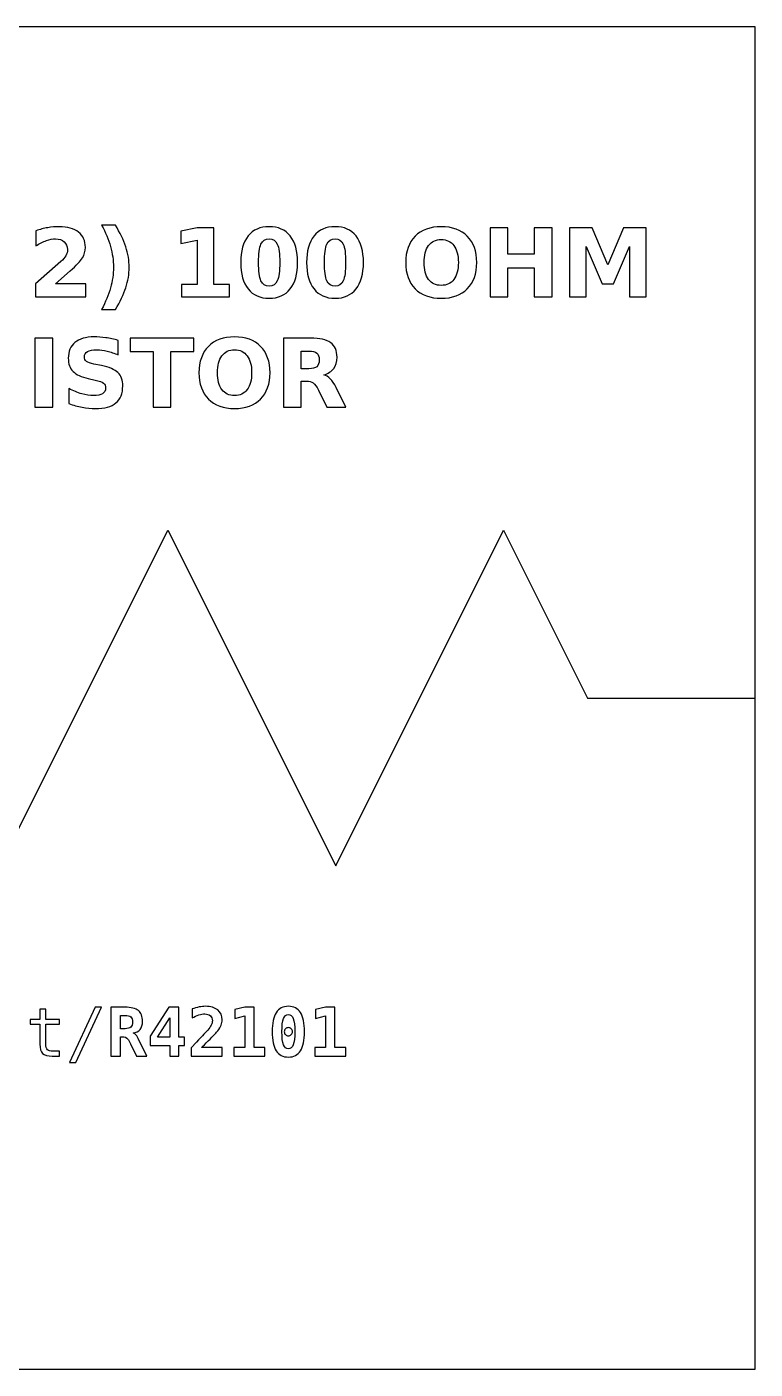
# Model space of a CAD drawing. Extents: x -115 to -95, y -158.5 to -138.5.
# Drawn here: x -105.85 to -95, y -158.5 to -138.5 of the extents above; entities that cross this region are included whole.
import ezdxf

# ---------------------------------------------------------------- set-up
doc = ezdxf.new("R2010")
doc.units = 0
doc.header["$MEASUREMENT"] = 0
doc.layers.add('LAYER_1', color=7, linetype='CONTINUOUS')

msp = doc.modelspace()

# ---------------------------------------------------------------- linework, layer by layer
at = {"layer": 'LAYER_1', "color": 7}
msp.add_lwpolyline([(-115, -158.5), (-95, -158.5), (-95, -138.5), (-115, -138.5), (-115, -158.5)], close=True, dxfattribs=at)
at = {"layer": 'LAYER_1'}
for points, knots in [([(-105.4266, -142.3296), (-105.4266, -142.3296), (-104.9738, -142.3296), (-104.9738, -142.3296), (-104.9738, -142.3296), (-104.9738, -142.3296), (-104.9738, -142.5246), (-104.9738, -142.5246), (-104.9738, -142.5246), (-104.9738, -142.5246), (-105.7215, -142.5246), (-105.7215, -142.5246), (-105.7215, -142.5246), (-105.7215, -142.5246), (-105.7215, -142.3296), (-105.7215, -142.3296), (-105.7215, -142.3296), (-105.7215, -142.3296), (-105.3459, -141.9983), (-105.3459, -141.9983), (-105.3459, -141.9983), (-105.3123, -141.9679), (-105.2876, -141.9383), (-105.2716, -141.9094), (-105.2716, -141.9094), (-105.2554, -141.8804), (-105.2474, -141.8503), (-105.2474, -141.819), (-105.2474, -141.819), (-105.2474, -141.7708), (-105.2636, -141.732), (-105.296, -141.7026), (-105.296, -141.7026), (-105.3283, -141.6732), (-105.3713, -141.6587), (-105.4252, -141.6587), (-105.4252, -141.6587), (-105.4665, -141.6587), (-105.5117, -141.6676), (-105.5609, -141.6852), (-105.5609, -141.6852), (-105.61, -141.7029), (-105.6627, -141.7292), (-105.7187, -141.764), (-105.7187, -141.764), (-105.7187, -141.764), (-105.7187, -141.538), (-105.7187, -141.538), (-105.7187, -141.538), (-105.6589, -141.5183), (-105.5999, -141.5032), (-105.5416, -141.4929), (-105.5416, -141.4929), (-105.4832, -141.4825), (-105.4261, -141.4773), (-105.3699, -141.4773), (-105.3699, -141.4773), (-105.2469, -141.4773), (-105.1512, -141.5044), (-105.083, -141.5587), (-105.083, -141.5587), (-105.0148, -141.6128), (-104.9807, -141.6883), (-104.9807, -141.7854), (-104.9807, -141.7854), (-104.9807, -141.8414), (-104.9952, -141.8936), (-105.0242, -141.9421), (-105.0242, -141.9421), (-105.0531, -141.9905), (-105.114, -142.0554), (-105.2067, -142.1368), (-105.2067, -142.1368), (-105.2067, -142.1368), (-105.4266, -142.3296), (-105.4266, -142.3296)], [0, 0, 0, 0, 0.0526316, 0.0526316, 0.0526316, 0.0526316, 0.1052632, 0.1052632, 0.1052632, 0.1052632, 0.1578947, 0.1578947, 0.1578947, 0.1578947, 0.2105263, 0.2105263, 0.2105263, 0.2105263, 0.2631579, 0.2631579, 0.2631579, 0.2631579, 0.3157895, 0.3157895, 0.3157895, 0.3157895, 0.3684211, 0.3684211, 0.3684211, 0.3684211, 0.4210526, 0.4210526, 0.4210526, 0.4210526, 0.4736842, 0.4736842, 0.4736842, 0.4736842, 0.5263158, 0.5263158, 0.5263158, 0.5263158, 0.5789474, 0.5789474, 0.5789474, 0.5789474, 0.6315789, 0.6315789, 0.6315789, 0.6315789, 0.6842105, 0.6842105, 0.6842105, 0.6842105, 0.7368421, 0.7368421, 0.7368421, 0.7368421, 0.7894737, 0.7894737, 0.7894737, 0.7894737, 0.8421053, 0.8421053, 0.8421053, 0.8421053, 0.8947368, 0.8947368, 0.8947368, 0.8947368, 0.9473684, 0.9473684, 0.9473684, 0.9473684, 1, 1, 1, 1]), ([(-104.7384, -142.7106), (-104.6796, -142.6013), (-104.6354, -142.4945), (-104.606, -142.3903), (-104.606, -142.3903), (-104.5766, -142.2859), (-104.562, -142.1831), (-104.562, -142.0815), (-104.562, -142.0815), (-104.562, -141.9799), (-104.5766, -141.8771), (-104.606, -141.7732), (-104.606, -141.7732), (-104.6354, -141.6692), (-104.6796, -141.5627), (-104.7384, -141.4538), (-104.7384, -141.4538), (-104.7384, -141.4538), (-104.5338, -141.4538), (-104.5338, -141.4538), (-104.5338, -141.4538), (-104.464, -141.5665), (-104.4122, -141.6742), (-104.3783, -141.7774), (-104.3783, -141.7774), (-104.3447, -141.8804), (-104.3278, -141.9823), (-104.3278, -142.0829), (-104.3278, -142.0829), (-104.3278, -142.1836), (-104.3445, -142.2849), (-104.3781, -142.387), (-104.3781, -142.387), (-104.4115, -142.4893), (-104.4635, -142.5973), (-104.5338, -142.7106), (-104.5338, -142.7106), (-104.5338, -142.7106), (-104.7384, -142.7106), (-104.7384, -142.7106)], [0, 0, 0, 0, 0.1, 0.1, 0.1, 0.1, 0.2, 0.2, 0.2, 0.2, 0.3, 0.3, 0.3, 0.3, 0.4, 0.4, 0.4, 0.4, 0.5, 0.5, 0.5, 0.5, 0.6, 0.6, 0.6, 0.6, 0.7, 0.7, 0.7, 0.7, 0.8, 0.8, 0.8, 0.8, 0.9, 0.9, 0.9, 0.9, 1, 1, 1, 1]), ([(-103.5498, -142.3414), (-103.5498, -142.3414), (-103.3155, -142.3414), (-103.3155, -142.3414), (-103.3155, -142.3414), (-103.3155, -142.3414), (-103.3155, -141.6765), (-103.3155, -141.6765), (-103.3155, -141.6765), (-103.3155, -141.6765), (-103.5559, -141.7262), (-103.5559, -141.7262), (-103.5559, -141.7262), (-103.5559, -141.7262), (-103.5559, -141.5455), (-103.5559, -141.5455), (-103.5559, -141.5455), (-103.5559, -141.5455), (-103.3169, -141.4959), (-103.3169, -141.4959), (-103.3169, -141.4959), (-103.3169, -141.4959), (-103.0648, -141.4959), (-103.0648, -141.4959), (-103.0648, -141.4959), (-103.0648, -141.4959), (-103.0648, -142.3414), (-103.0648, -142.3414), (-103.0648, -142.3414), (-103.0648, -142.3414), (-102.8306, -142.3414), (-102.8306, -142.3414), (-102.8306, -142.3414), (-102.8306, -142.3414), (-102.8306, -142.5246), (-102.8306, -142.5246), (-102.8306, -142.5246), (-102.8306, -142.5246), (-103.5498, -142.5246), (-103.5498, -142.5246), (-103.5498, -142.5246), (-103.5498, -142.5246), (-103.5498, -142.3414), (-103.5498, -142.3414)], [0, 0, 0, 0, 0.0909091, 0.0909091, 0.0909091, 0.0909091, 0.1818182, 0.1818182, 0.1818182, 0.1818182, 0.2727273, 0.2727273, 0.2727273, 0.2727273, 0.3636364, 0.3636364, 0.3636364, 0.3636364, 0.4545455, 0.4545455, 0.4545455, 0.4545455, 0.5454545, 0.5454545, 0.5454545, 0.5454545, 0.6363636, 0.6363636, 0.6363636, 0.6363636, 0.7272727, 0.7272727, 0.7272727, 0.7272727, 0.8181818, 0.8181818, 0.8181818, 0.8181818, 0.9090909, 0.9090909, 0.9090909, 0.9090909, 1, 1, 1, 1]), ([(-101.8188, -142.0112), (-101.8188, -142.1817), (-101.8555, -142.3132), (-101.9291, -142.4058), (-101.9291, -142.4058), (-102.0025, -142.4983), (-102.1069, -142.5446), (-102.2419, -142.5446), (-102.2419, -142.5446), (-102.3774, -142.5446), (-102.482, -142.4983), (-102.5554, -142.4058), (-102.5554, -142.4058), (-102.629, -142.3132), (-102.6657, -142.1817), (-102.6657, -142.0112), (-102.6657, -142.0112), (-102.6657, -141.8405), (-102.629, -141.7087), (-102.5554, -141.6161), (-102.5554, -141.6161), (-102.482, -141.5237), (-102.3774, -141.4773), (-102.2419, -141.4773), (-102.2419, -141.4773), (-102.1069, -141.4773), (-102.0025, -141.5237), (-101.9291, -141.6161), (-101.9291, -141.6161), (-101.8555, -141.7087), (-101.8188, -141.8405), (-101.8188, -142.0112)], [0, 0, 0, 0, 0.125, 0.125, 0.125, 0.125, 0.25, 0.25, 0.25, 0.25, 0.375, 0.375, 0.375, 0.375, 0.5, 0.5, 0.5, 0.5, 0.625, 0.625, 0.625, 0.625, 0.75, 0.75, 0.75, 0.75, 0.875, 0.875, 0.875, 0.875, 1, 1, 1, 1]), ([(-100.8369, -142.0112), (-100.8369, -142.1817), (-100.8736, -142.3132), (-100.9472, -142.4058), (-100.9472, -142.4058), (-101.0206, -142.4983), (-101.125, -142.5446), (-101.26, -142.5446), (-101.26, -142.5446), (-101.3955, -142.5446), (-101.5001, -142.4983), (-101.5735, -142.4058), (-101.5735, -142.4058), (-101.6471, -142.3132), (-101.6838, -142.1817), (-101.6838, -142.0112), (-101.6838, -142.0112), (-101.6838, -141.8405), (-101.6471, -141.7087), (-101.5735, -141.6161), (-101.5735, -141.6161), (-101.5001, -141.5237), (-101.3955, -141.4773), (-101.26, -141.4773), (-101.26, -141.4773), (-101.125, -141.4773), (-101.0206, -141.5237), (-100.9472, -141.6161), (-100.9472, -141.6161), (-100.8736, -141.7087), (-100.8369, -141.8405), (-100.8369, -142.0112)], [0, 0, 0, 0, 0.125, 0.125, 0.125, 0.125, 0.25, 0.25, 0.25, 0.25, 0.375, 0.375, 0.375, 0.375, 0.5, 0.5, 0.5, 0.5, 0.625, 0.625, 0.625, 0.625, 0.75, 0.75, 0.75, 0.75, 0.875, 0.875, 0.875, 0.875, 1, 1, 1, 1]), ([(-99.6786, -141.4773), (-99.5133, -141.4773), (-99.3837, -141.5246), (-99.2901, -141.6194), (-99.2901, -141.6194), (-99.1963, -141.7139), (-99.1495, -141.8444), (-99.1495, -142.0112), (-99.1495, -142.0112), (-99.1495, -142.1775), (-99.1963, -142.308), (-99.2901, -142.4025), (-99.2901, -142.4025), (-99.3837, -142.4973), (-99.5133, -142.5446), (-99.6786, -142.5446), (-99.6786, -142.5446), (-99.8435, -142.5446), (-99.9728, -142.4973), (-100.0669, -142.4025), (-100.0669, -142.4025), (-100.1607, -142.308), (-100.2078, -142.1775), (-100.2078, -142.0112), (-100.2078, -142.0112), (-100.2078, -141.8444), (-100.1607, -141.7139), (-100.0669, -141.6194), (-100.0669, -141.6194), (-99.9728, -141.5246), (-99.8435, -141.4773), (-99.6786, -141.4773)], [0, 0, 0, 0, 0.125, 0.125, 0.125, 0.125, 0.25, 0.25, 0.25, 0.25, 0.375, 0.375, 0.375, 0.375, 0.5, 0.5, 0.5, 0.5, 0.625, 0.625, 0.625, 0.625, 0.75, 0.75, 0.75, 0.75, 0.875, 0.875, 0.875, 0.875, 1, 1, 1, 1]), ([(-98.9488, -141.4959), (-98.9488, -141.4959), (-98.6835, -141.4959), (-98.6835, -141.4959), (-98.6835, -141.4959), (-98.6835, -141.4959), (-98.6835, -141.888), (-98.6835, -141.888), (-98.6835, -141.888), (-98.6835, -141.888), (-98.2922, -141.888), (-98.2922, -141.888), (-98.2922, -141.888), (-98.2922, -141.888), (-98.2922, -141.4959), (-98.2922, -141.4959), (-98.2922, -141.4959), (-98.2922, -141.4959), (-98.0269, -141.4959), (-98.0269, -141.4959), (-98.0269, -141.4959), (-98.0269, -141.4959), (-98.0269, -142.5246), (-98.0269, -142.5246), (-98.0269, -142.5246), (-98.0269, -142.5246), (-98.2922, -142.5246), (-98.2922, -142.5246), (-98.2922, -142.5246), (-98.2922, -142.5246), (-98.2922, -142.0886), (-98.2922, -142.0886), (-98.2922, -142.0886), (-98.2922, -142.0886), (-98.6835, -142.0886), (-98.6835, -142.0886), (-98.6835, -142.0886), (-98.6835, -142.0886), (-98.6835, -142.5246), (-98.6835, -142.5246), (-98.6835, -142.5246), (-98.6835, -142.5246), (-98.9488, -142.5246), (-98.9488, -142.5246), (-98.9488, -142.5246), (-98.9488, -142.5246), (-98.9488, -141.4959), (-98.9488, -141.4959)], [0, 0, 0, 0, 0.0833333, 0.0833333, 0.0833333, 0.0833333, 0.1666667, 0.1666667, 0.1666667, 0.1666667, 0.25, 0.25, 0.25, 0.25, 0.3333333, 0.3333333, 0.3333333, 0.3333333, 0.4166667, 0.4166667, 0.4166667, 0.4166667, 0.5, 0.5, 0.5, 0.5, 0.5833333, 0.5833333, 0.5833333, 0.5833333, 0.6666667, 0.6666667, 0.6666667, 0.6666667, 0.75, 0.75, 0.75, 0.75, 0.8333333, 0.8333333, 0.8333333, 0.8333333, 0.9166667, 0.9166667, 0.9166667, 0.9166667, 1, 1, 1, 1]), ([(-97.7679, -141.4959), (-97.7679, -141.4959), (-97.4304, -141.4959), (-97.4304, -141.4959), (-97.4304, -141.4959), (-97.4304, -141.4959), (-97.1959, -142.0465), (-97.1959, -142.0465), (-97.1959, -142.0465), (-97.1959, -142.0465), (-96.9603, -141.4959), (-96.9603, -141.4959), (-96.9603, -141.4959), (-96.9603, -141.4959), (-96.6235, -141.4959), (-96.6235, -141.4959), (-96.6235, -141.4959), (-96.6235, -141.4959), (-96.6235, -142.5246), (-96.6235, -142.5246), (-96.6235, -142.5246), (-96.6235, -142.5246), (-96.8742, -142.5246), (-96.8742, -142.5246), (-96.8742, -142.5246), (-96.8742, -142.5246), (-96.8742, -141.7722), (-96.8742, -141.7722), (-96.8742, -141.7722), (-96.8742, -141.7722), (-97.1113, -142.3268), (-97.1113, -142.3268), (-97.1113, -142.3268), (-97.1113, -142.3268), (-97.2794, -142.3268), (-97.2794, -142.3268), (-97.2794, -142.3268), (-97.2794, -142.3268), (-97.5165, -141.7722), (-97.5165, -141.7722), (-97.5165, -141.7722), (-97.5165, -141.7722), (-97.5165, -142.5246), (-97.5165, -142.5246), (-97.5165, -142.5246), (-97.5165, -142.5246), (-97.7679, -142.5246), (-97.7679, -142.5246), (-97.7679, -142.5246), (-97.7679, -142.5246), (-97.7679, -141.4959), (-97.7679, -141.4959)], [0, 0, 0, 0, 0.0769231, 0.0769231, 0.0769231, 0.0769231, 0.1538462, 0.1538462, 0.1538462, 0.1538462, 0.2307692, 0.2307692, 0.2307692, 0.2307692, 0.3076923, 0.3076923, 0.3076923, 0.3076923, 0.3846154, 0.3846154, 0.3846154, 0.3846154, 0.4615385, 0.4615385, 0.4615385, 0.4615385, 0.5384615, 0.5384615, 0.5384615, 0.5384615, 0.6153846, 0.6153846, 0.6153846, 0.6153846, 0.6923077, 0.6923077, 0.6923077, 0.6923077, 0.7692308, 0.7692308, 0.7692308, 0.7692308, 0.8461538, 0.8461538, 0.8461538, 0.8461538, 0.9230769, 0.9230769, 0.9230769, 0.9230769, 1, 1, 1, 1]), ([(-102.0841, -142.0093), (-102.0841, -141.8807), (-102.0961, -141.7901), (-102.1203, -141.7374), (-102.1203, -141.7374), (-102.1443, -141.685), (-102.185, -141.6587), (-102.2419, -141.6587), (-102.2419, -141.6587), (-102.2988, -141.6587), (-102.3395, -141.685), (-102.364, -141.7374), (-102.364, -141.7374), (-102.3882, -141.7901), (-102.4004, -141.8807), (-102.4004, -142.0093), (-102.4004, -142.0093), (-102.4004, -142.1391), (-102.3882, -142.2309), (-102.364, -142.284), (-102.364, -142.284), (-102.3395, -142.3374), (-102.2988, -142.364), (-102.2419, -142.364), (-102.2419, -142.364), (-102.1855, -142.364), (-102.145, -142.3374), (-102.1205, -142.284), (-102.1205, -142.284), (-102.0963, -142.2309), (-102.0841, -142.1391), (-102.0841, -142.0093)], [0, 0, 0, 0, 0.125, 0.125, 0.125, 0.125, 0.25, 0.25, 0.25, 0.25, 0.375, 0.375, 0.375, 0.375, 0.5, 0.5, 0.5, 0.5, 0.625, 0.625, 0.625, 0.625, 0.75, 0.75, 0.75, 0.75, 0.875, 0.875, 0.875, 0.875, 1, 1, 1, 1]), ([(-101.1022, -142.0093), (-101.1022, -141.8807), (-101.1142, -141.7901), (-101.1384, -141.7374), (-101.1384, -141.7374), (-101.1624, -141.685), (-101.2031, -141.6587), (-101.26, -141.6587), (-101.26, -141.6587), (-101.3169, -141.6587), (-101.3576, -141.685), (-101.3821, -141.7374), (-101.3821, -141.7374), (-101.4063, -141.7901), (-101.4185, -141.8807), (-101.4185, -142.0093), (-101.4185, -142.0093), (-101.4185, -142.1391), (-101.4063, -142.2309), (-101.3821, -142.284), (-101.3821, -142.284), (-101.3576, -142.3374), (-101.3169, -142.364), (-101.26, -142.364), (-101.26, -142.364), (-101.2036, -142.364), (-101.1631, -142.3374), (-101.1386, -142.284), (-101.1386, -142.284), (-101.1144, -142.2309), (-101.1022, -142.1391), (-101.1022, -142.0093)], [0, 0, 0, 0, 0.125, 0.125, 0.125, 0.125, 0.25, 0.25, 0.25, 0.25, 0.375, 0.375, 0.375, 0.375, 0.5, 0.5, 0.5, 0.5, 0.625, 0.625, 0.625, 0.625, 0.75, 0.75, 0.75, 0.75, 0.875, 0.875, 0.875, 0.875, 1, 1, 1, 1]), ([(-99.6786, -141.6695), (-99.7595, -141.6695), (-99.8221, -141.6993), (-99.8668, -141.7591), (-99.8668, -141.7591), (-99.9112, -141.8188), (-99.9336, -141.9028), (-99.9336, -142.0112), (-99.9336, -142.0112), (-99.9336, -142.1194), (-99.9112, -142.2031), (-99.8668, -142.2628), (-99.8668, -142.2628), (-99.8221, -142.3226), (-99.7595, -142.3524), (-99.6786, -142.3524), (-99.6786, -142.3524), (-99.5972, -142.3524), (-99.5345, -142.3226), (-99.4898, -142.2628), (-99.4898, -142.2628), (-99.4453, -142.2031), (-99.423, -142.1194), (-99.423, -142.0112), (-99.423, -142.0112), (-99.423, -141.9028), (-99.4453, -141.8188), (-99.4898, -141.7591), (-99.4898, -141.7591), (-99.5345, -141.6993), (-99.5972, -141.6695), (-99.6786, -141.6695)], [0, 0, 0, 0, 0.125, 0.125, 0.125, 0.125, 0.25, 0.25, 0.25, 0.25, 0.375, 0.375, 0.375, 0.375, 0.5, 0.5, 0.5, 0.5, 0.625, 0.625, 0.625, 0.625, 0.75, 0.75, 0.75, 0.75, 0.875, 0.875, 0.875, 0.875, 1, 1, 1, 1]), ([(-105.732, -143.1384), (-105.732, -143.1384), (-105.4667, -143.1384), (-105.4667, -143.1384), (-105.4667, -143.1384), (-105.4667, -143.1384), (-105.4667, -144.1671), (-105.4667, -144.1671), (-105.4667, -144.1671), (-105.4667, -144.1671), (-105.732, -144.1671), (-105.732, -144.1671), (-105.732, -144.1671), (-105.732, -144.1671), (-105.732, -143.1384), (-105.732, -143.1384)], [0, 0, 0, 0, 0.25, 0.25, 0.25, 0.25, 0.5, 0.5, 0.5, 0.5, 0.75, 0.75, 0.75, 0.75, 1, 1, 1, 1]), ([(-104.4912, -143.1709), (-104.4912, -143.1709), (-104.4912, -143.3884), (-104.4912, -143.3884), (-104.4912, -143.3884), (-104.5477, -143.3632), (-104.6029, -143.3442), (-104.6565, -143.3313), (-104.6565, -143.3313), (-104.7104, -143.3183), (-104.7612, -143.312), (-104.8089, -143.312), (-104.8089, -143.312), (-104.8722, -143.312), (-104.9192, -143.3207), (-104.9496, -143.3381), (-104.9496, -143.3381), (-104.9799, -143.3557), (-104.995, -143.3828), (-104.995, -143.4195), (-104.995, -143.4195), (-104.995, -143.447), (-104.9849, -143.4686), (-104.9644, -143.4839), (-104.9644, -143.4839), (-104.9439, -143.4992), (-104.9068, -143.5126), (-104.8529, -143.5236), (-104.8529, -143.5236), (-104.8529, -143.5236), (-104.74, -143.5462), (-104.74, -143.5462), (-104.74, -143.5462), (-104.6255, -143.5693), (-104.5444, -143.6041), (-104.4962, -143.6511), (-104.4962, -143.6511), (-104.4479, -143.6979), (-104.4237, -143.7645), (-104.4237, -143.8508), (-104.4237, -143.8508), (-104.4237, -143.9644), (-104.4573, -144.0488), (-104.5246, -144.1041), (-104.5246, -144.1041), (-104.5919, -144.1593), (-104.6946, -144.1871), (-104.8329, -144.1871), (-104.8329, -144.1871), (-104.8983, -144.1871), (-104.9637, -144.181), (-105.0293, -144.1685), (-105.0293, -144.1685), (-105.0949, -144.156), (-105.1608, -144.1377), (-105.2264, -144.1135), (-105.2264, -144.1135), (-105.2264, -144.1135), (-105.2264, -143.8896), (-105.2264, -143.8896), (-105.2264, -143.8896), (-105.1608, -143.9244), (-105.0973, -143.9507), (-105.0359, -143.9684), (-105.0359, -143.9684), (-104.9745, -143.986), (-104.9155, -143.9949), (-104.8586, -143.9949), (-104.8586, -143.9949), (-104.8007, -143.9949), (-104.7563, -143.9853), (-104.7255, -143.966), (-104.7255, -143.966), (-104.6946, -143.9467), (-104.6794, -143.9192), (-104.6794, -143.8832), (-104.6794, -143.8832), (-104.6794, -143.8512), (-104.6897, -143.8263), (-104.7106, -143.8089), (-104.7106, -143.8089), (-104.7316, -143.7915), (-104.7732, -143.7758), (-104.8358, -143.7621), (-104.8358, -143.7621), (-104.8358, -143.7621), (-104.9385, -143.7393), (-104.9385, -143.7393), (-104.9385, -143.7393), (-105.0413, -143.7172), (-105.1166, -143.6822), (-105.1641, -143.6339), (-105.1641, -143.6339), (-105.2116, -143.5857), (-105.2353, -143.5206), (-105.2353, -143.439), (-105.2353, -143.439), (-105.2353, -143.3364), (-105.2022, -143.2576), (-105.1361, -143.2026), (-105.1361, -143.2026), (-105.07, -143.1473), (-104.975, -143.1198), (-104.8508, -143.1198), (-104.8508, -143.1198), (-104.7944, -143.1198), (-104.7363, -143.1241), (-104.6765, -143.1325), (-104.6765, -143.1325), (-104.6168, -143.141), (-104.555, -143.1537), (-104.4912, -143.1709)], [0, 0, 0, 0, 0.0357143, 0.0357143, 0.0357143, 0.0357143, 0.0714286, 0.0714286, 0.0714286, 0.0714286, 0.1071429, 0.1071429, 0.1071429, 0.1071429, 0.1428571, 0.1428571, 0.1428571, 0.1428571, 0.1785714, 0.1785714, 0.1785714, 0.1785714, 0.2142857, 0.2142857, 0.2142857, 0.2142857, 0.25, 0.25, 0.25, 0.25, 0.2857143, 0.2857143, 0.2857143, 0.2857143, 0.3214286, 0.3214286, 0.3214286, 0.3214286, 0.3571429, 0.3571429, 0.3571429, 0.3571429, 0.3928571, 0.3928571, 0.3928571, 0.3928571, 0.4285714, 0.4285714, 0.4285714, 0.4285714, 0.4642857, 0.4642857, 0.4642857, 0.4642857, 0.5, 0.5, 0.5, 0.5, 0.5357143, 0.5357143, 0.5357143, 0.5357143, 0.5714286, 0.5714286, 0.5714286, 0.5714286, 0.6071429, 0.6071429, 0.6071429, 0.6071429, 0.6428571, 0.6428571, 0.6428571, 0.6428571, 0.6785714, 0.6785714, 0.6785714, 0.6785714, 0.7142857, 0.7142857, 0.7142857, 0.7142857, 0.75, 0.75, 0.75, 0.75, 0.7857143, 0.7857143, 0.7857143, 0.7857143, 0.8214286, 0.8214286, 0.8214286, 0.8214286, 0.8571429, 0.8571429, 0.8571429, 0.8571429, 0.8928571, 0.8928571, 0.8928571, 0.8928571, 0.9285714, 0.9285714, 0.9285714, 0.9285714, 0.9642857, 0.9642857, 0.9642857, 0.9642857, 1, 1, 1, 1]), ([(-104.3137, -143.1384), (-104.3137, -143.1384), (-103.3657, -143.1384), (-103.3657, -143.1384), (-103.3657, -143.1384), (-103.3657, -143.1384), (-103.3657, -143.339), (-103.3657, -143.339), (-103.3657, -143.339), (-103.3657, -143.339), (-103.7067, -143.339), (-103.7067, -143.339), (-103.7067, -143.339), (-103.7067, -143.339), (-103.7067, -144.1671), (-103.7067, -144.1671), (-103.7067, -144.1671), (-103.7067, -144.1671), (-103.972, -144.1671), (-103.972, -144.1671), (-103.972, -144.1671), (-103.972, -144.1671), (-103.972, -143.339), (-103.972, -143.339), (-103.972, -143.339), (-103.972, -143.339), (-104.3137, -143.339), (-104.3137, -143.339), (-104.3137, -143.339), (-104.3137, -143.339), (-104.3137, -143.1384), (-104.3137, -143.1384)], [0, 0, 0, 0, 0.125, 0.125, 0.125, 0.125, 0.25, 0.25, 0.25, 0.25, 0.375, 0.375, 0.375, 0.375, 0.5, 0.5, 0.5, 0.5, 0.625, 0.625, 0.625, 0.625, 0.75, 0.75, 0.75, 0.75, 0.875, 0.875, 0.875, 0.875, 1, 1, 1, 1]), ([(-102.7584, -143.1198), (-102.5931, -143.1198), (-102.4635, -143.1671), (-102.3699, -143.2619), (-102.3699, -143.2619), (-102.2761, -143.3564), (-102.2293, -143.4869), (-102.2293, -143.6537), (-102.2293, -143.6537), (-102.2293, -143.82), (-102.2761, -143.9505), (-102.3699, -144.045), (-102.3699, -144.045), (-102.4635, -144.1398), (-102.5931, -144.1871), (-102.7584, -144.1871), (-102.7584, -144.1871), (-102.9233, -144.1871), (-103.0526, -144.1398), (-103.1467, -144.045), (-103.1467, -144.045), (-103.2405, -143.9505), (-103.2876, -143.82), (-103.2876, -143.6537), (-103.2876, -143.6537), (-103.2876, -143.4869), (-103.2405, -143.3564), (-103.1467, -143.2619), (-103.1467, -143.2619), (-103.0526, -143.1671), (-102.9233, -143.1198), (-102.7584, -143.1198)], [0, 0, 0, 0, 0.125, 0.125, 0.125, 0.125, 0.25, 0.25, 0.25, 0.25, 0.375, 0.375, 0.375, 0.375, 0.5, 0.5, 0.5, 0.5, 0.625, 0.625, 0.625, 0.625, 0.75, 0.75, 0.75, 0.75, 0.875, 0.875, 0.875, 0.875, 1, 1, 1, 1]), ([(-101.7633, -143.7779), (-101.7633, -143.7779), (-101.7633, -144.1671), (-101.7633, -144.1671), (-101.7633, -144.1671), (-101.7633, -144.1671), (-102.0286, -144.1671), (-102.0286, -144.1671), (-102.0286, -144.1671), (-102.0286, -144.1671), (-102.0286, -143.1384), (-102.0286, -143.1384), (-102.0286, -143.1384), (-102.0286, -143.1384), (-101.6234, -143.1384), (-101.6234, -143.1384), (-101.6234, -143.1384), (-101.4879, -143.1384), (-101.3884, -143.1612), (-101.3254, -143.2066), (-101.3254, -143.2066), (-101.2622, -143.252), (-101.2306, -143.324), (-101.2306, -143.4223), (-101.2306, -143.4223), (-101.2306, -143.4902), (-101.2471, -143.5462), (-101.2798, -143.5897), (-101.2798, -143.5897), (-101.3127, -143.6335), (-101.3623, -143.6657), (-101.4284, -143.6862), (-101.4284, -143.6862), (-101.3922, -143.6946), (-101.3595, -143.7132), (-101.3308, -143.7424), (-101.3308, -143.7424), (-101.3021, -143.7715), (-101.2732, -143.8157), (-101.2438, -143.875), (-101.2438, -143.875), (-101.2438, -143.875), (-101.0996, -144.1671), (-101.0996, -144.1671), (-101.0996, -144.1671), (-101.0996, -144.1671), (-101.3823, -144.1671), (-101.3823, -144.1671), (-101.3823, -144.1671), (-101.3823, -144.1671), (-101.5077, -143.9115), (-101.5077, -143.9115), (-101.5077, -143.9115), (-101.5328, -143.8602), (-101.5585, -143.8249), (-101.5846, -143.8061), (-101.5846, -143.8061), (-101.6105, -143.7873), (-101.645, -143.7779), (-101.6883, -143.7779), (-101.6883, -143.7779), (-101.6883, -143.7779), (-101.7633, -143.7779), (-101.7633, -143.7779)], [0, 0, 0, 0, 0.0625, 0.0625, 0.0625, 0.0625, 0.125, 0.125, 0.125, 0.125, 0.1875, 0.1875, 0.1875, 0.1875, 0.25, 0.25, 0.25, 0.25, 0.3125, 0.3125, 0.3125, 0.3125, 0.375, 0.375, 0.375, 0.375, 0.4375, 0.4375, 0.4375, 0.4375, 0.5, 0.5, 0.5, 0.5, 0.5625, 0.5625, 0.5625, 0.5625, 0.625, 0.625, 0.625, 0.625, 0.6875, 0.6875, 0.6875, 0.6875, 0.75, 0.75, 0.75, 0.75, 0.8125, 0.8125, 0.8125, 0.8125, 0.875, 0.875, 0.875, 0.875, 0.9375, 0.9375, 0.9375, 0.9375, 1, 1, 1, 1]), ([(-102.7584, -143.312), (-102.8393, -143.312), (-102.9019, -143.3418), (-102.9466, -143.4016), (-102.9466, -143.4016), (-102.991, -143.4613), (-103.0134, -143.5453), (-103.0134, -143.6537), (-103.0134, -143.6537), (-103.0134, -143.7619), (-102.991, -143.8456), (-102.9466, -143.9053), (-102.9466, -143.9053), (-102.9019, -143.9651), (-102.8393, -143.9949), (-102.7584, -143.9949), (-102.7584, -143.9949), (-102.677, -143.9949), (-102.6143, -143.9651), (-102.5696, -143.9053), (-102.5696, -143.9053), (-102.5251, -143.8456), (-102.5028, -143.7619), (-102.5028, -143.6537), (-102.5028, -143.6537), (-102.5028, -143.5453), (-102.5251, -143.4613), (-102.5696, -143.4016), (-102.5696, -143.4016), (-102.6143, -143.3418), (-102.677, -143.312), (-102.7584, -143.312)], [0, 0, 0, 0, 0.125, 0.125, 0.125, 0.125, 0.25, 0.25, 0.25, 0.25, 0.375, 0.375, 0.375, 0.375, 0.5, 0.5, 0.5, 0.5, 0.625, 0.625, 0.625, 0.625, 0.75, 0.75, 0.75, 0.75, 0.875, 0.875, 0.875, 0.875, 1, 1, 1, 1]), ([(-101.6516, -143.5947), (-101.5961, -143.5947), (-101.5561, -143.5843), (-101.5321, -143.5636), (-101.5321, -143.5636), (-101.5079, -143.5429), (-101.4959, -143.5088), (-101.4959, -143.4615), (-101.4959, -143.4615), (-101.4959, -143.4147), (-101.5079, -143.3811), (-101.5321, -143.3609), (-101.5321, -143.3609), (-101.5561, -143.3407), (-101.5961, -143.3306), (-101.6516, -143.3306), (-101.6516, -143.3306), (-101.6516, -143.3306), (-101.7633, -143.3306), (-101.7633, -143.3306), (-101.7633, -143.3306), (-101.7633, -143.3306), (-101.7633, -143.5947), (-101.7633, -143.5947), (-101.7633, -143.5947), (-101.7633, -143.5947), (-101.6516, -143.5947), (-101.6516, -143.5947)], [0, 0, 0, 0, 0.1428571, 0.1428571, 0.1428571, 0.1428571, 0.2857143, 0.2857143, 0.2857143, 0.2857143, 0.4285714, 0.4285714, 0.4285714, 0.4285714, 0.5714286, 0.5714286, 0.5714286, 0.5714286, 0.7142857, 0.7142857, 0.7142857, 0.7142857, 0.8571429, 0.8571429, 0.8571429, 0.8571429, 1, 1, 1, 1]), ([(-112.5, -148.5), (-112.5, -148.5), (-111.25, -151), (-111.25, -151), (-111.25, -151), (-111.25, -151), (-108.75, -146), (-108.75, -146), (-108.75, -146), (-108.75, -146), (-106.25, -151), (-106.25, -151), (-106.25, -151), (-106.25, -151), (-103.75, -146), (-103.75, -146), (-103.75, -146), (-103.75, -146), (-101.2501, -151), (-101.2501, -151), (-101.2501, -151), (-101.2501, -151), (-98.7501, -146), (-98.7501, -146), (-98.7501, -146), (-98.7501, -146), (-97.5001, -148.5), (-97.5001, -148.5)], [0, 0, 0, 0, 0.1428571, 0.1428571, 0.1428571, 0.1428571, 0.2857143, 0.2857143, 0.2857143, 0.2857143, 0.4285714, 0.4285714, 0.4285714, 0.4285714, 0.5714286, 0.5714286, 0.5714286, 0.5714286, 0.7142857, 0.7142857, 0.7142857, 0.7142857, 0.8571429, 0.8571429, 0.8571429, 0.8571429, 1, 1, 1, 1]), ([(-105.5693, -153.134), (-105.5693, -153.134), (-105.5693, -153.2893), (-105.5693, -153.2893), (-105.5693, -153.2893), (-105.5693, -153.2893), (-105.3651, -153.2893), (-105.3651, -153.2893), (-105.3651, -153.2893), (-105.3651, -153.2893), (-105.3651, -153.3592), (-105.3651, -153.3592), (-105.3651, -153.3592), (-105.3651, -153.3592), (-105.5693, -153.3592), (-105.5693, -153.3592), (-105.5693, -153.3592), (-105.5693, -153.3592), (-105.5693, -153.656), (-105.5693, -153.656), (-105.5693, -153.656), (-105.5693, -153.6964), (-105.5617, -153.7245), (-105.5463, -153.7404), (-105.5463, -153.7404), (-105.531, -153.7564), (-105.5043, -153.7644), (-105.4663, -153.7644), (-105.4663, -153.7644), (-105.4663, -153.7644), (-105.3651, -153.7644), (-105.3651, -153.7644), (-105.3651, -153.7644), (-105.3651, -153.7644), (-105.3651, -153.8362), (-105.3651, -153.8362), (-105.3651, -153.8362), (-105.3651, -153.8362), (-105.475, -153.8362), (-105.475, -153.8362), (-105.475, -153.8362), (-105.5425, -153.8362), (-105.59, -153.8227), (-105.6177, -153.7957), (-105.6177, -153.7957), (-105.6453, -153.7687), (-105.6592, -153.722), (-105.6592, -153.656), (-105.6592, -153.656), (-105.6592, -153.656), (-105.6592, -153.3592), (-105.6592, -153.3592), (-105.6592, -153.3592), (-105.6592, -153.3592), (-105.8052, -153.3592), (-105.8052, -153.3592), (-105.8052, -153.3592), (-105.8052, -153.3592), (-105.8052, -153.2893), (-105.8052, -153.2893), (-105.8052, -153.2893), (-105.8052, -153.2893), (-105.6592, -153.2893), (-105.6592, -153.2893), (-105.6592, -153.2893), (-105.6592, -153.2893), (-105.6592, -153.134), (-105.6592, -153.134), (-105.6592, -153.134), (-105.6592, -153.134), (-105.5693, -153.134), (-105.5693, -153.134)], [0, 0, 0, 0, 0.0555556, 0.0555556, 0.0555556, 0.0555556, 0.1111111, 0.1111111, 0.1111111, 0.1111111, 0.1666667, 0.1666667, 0.1666667, 0.1666667, 0.2222222, 0.2222222, 0.2222222, 0.2222222, 0.2777778, 0.2777778, 0.2777778, 0.2777778, 0.3333333, 0.3333333, 0.3333333, 0.3333333, 0.3888889, 0.3888889, 0.3888889, 0.3888889, 0.4444444, 0.4444444, 0.4444444, 0.4444444, 0.5, 0.5, 0.5, 0.5, 0.5555556, 0.5555556, 0.5555556, 0.5555556, 0.6111111, 0.6111111, 0.6111111, 0.6111111, 0.6666667, 0.6666667, 0.6666667, 0.6666667, 0.7222222, 0.7222222, 0.7222222, 0.7222222, 0.7777778, 0.7777778, 0.7777778, 0.7777778, 0.8333333, 0.8333333, 0.8333333, 0.8333333, 0.8888889, 0.8888889, 0.8888889, 0.8888889, 0.9444444, 0.9444444, 0.9444444, 0.9444444, 1, 1, 1, 1]), ([(-104.8329, -153.1071), (-104.8329, -153.1071), (-104.74, -153.1071), (-104.74, -153.1071), (-104.74, -153.1071), (-104.74, -153.1071), (-105.1239, -153.929), (-105.1239, -153.929), (-105.1239, -153.929), (-105.1239, -153.929), (-105.2173, -153.929), (-105.2173, -153.929), (-105.2173, -153.929), (-105.2173, -153.929), (-104.8329, -153.1071), (-104.8329, -153.1071)], [0, 0, 0, 0, 0.25, 0.25, 0.25, 0.25, 0.5, 0.5, 0.5, 0.5, 0.75, 0.75, 0.75, 0.75, 1, 1, 1, 1]), ([(-104.271, -153.492), (-104.2566, -153.4948), (-104.2441, -153.5017), (-104.2336, -153.5123), (-104.2336, -153.5123), (-104.223, -153.5228), (-104.2101, -153.5435), (-104.1948, -153.574), (-104.1948, -153.574), (-104.1948, -153.574), (-104.0628, -153.8362), (-104.0628, -153.8362), (-104.0628, -153.8362), (-104.0628, -153.8362), (-104.2211, -153.8362), (-104.2211, -153.8362), (-104.2211, -153.8362), (-104.2211, -153.8362), (-104.309, -153.6522), (-104.309, -153.6522), (-104.309, -153.6522), (-104.3116, -153.647), (-104.3151, -153.6398), (-104.3193, -153.6307), (-104.3193, -153.6307), (-104.345, -153.5757), (-104.3753, -153.5482), (-104.4101, -153.5482), (-104.4101, -153.5482), (-104.4101, -153.5482), (-104.456, -153.5482), (-104.456, -153.5482), (-104.456, -153.5482), (-104.456, -153.5482), (-104.456, -153.8362), (-104.456, -153.8362), (-104.456, -153.8362), (-104.456, -153.8362), (-104.6, -153.8362), (-104.6, -153.8362), (-104.6, -153.8362), (-104.6, -153.8362), (-104.6, -153.1071), (-104.6, -153.1071), (-104.6, -153.1071), (-104.6, -153.1071), (-104.392, -153.1071), (-104.392, -153.1071), (-104.392, -153.1071), (-104.2983, -153.1071), (-104.231, -153.1238), (-104.1901, -153.157), (-104.1901, -153.157), (-104.1493, -153.1901), (-104.1288, -153.2441), (-104.1288, -153.3191), (-104.1288, -153.3191), (-104.1288, -153.3692), (-104.1409, -153.4092), (-104.1655, -153.4388), (-104.1655, -153.4388), (-104.1898, -153.4683), (-104.225, -153.4862), (-104.271, -153.492)], [0, 0, 0, 0, 0.0625, 0.0625, 0.0625, 0.0625, 0.125, 0.125, 0.125, 0.125, 0.1875, 0.1875, 0.1875, 0.1875, 0.25, 0.25, 0.25, 0.25, 0.3125, 0.3125, 0.3125, 0.3125, 0.375, 0.375, 0.375, 0.375, 0.4375, 0.4375, 0.4375, 0.4375, 0.5, 0.5, 0.5, 0.5, 0.5625, 0.5625, 0.5625, 0.5625, 0.625, 0.625, 0.625, 0.625, 0.6875, 0.6875, 0.6875, 0.6875, 0.75, 0.75, 0.75, 0.75, 0.8125, 0.8125, 0.8125, 0.8125, 0.875, 0.875, 0.875, 0.875, 0.9375, 0.9375, 0.9375, 0.9375, 1, 1, 1, 1]), ([(-103.7365, -153.1071), (-103.7365, -153.1071), (-103.5857, -153.1071), (-103.5857, -153.1071), (-103.5857, -153.1071), (-103.5857, -153.1071), (-103.5857, -153.5553), (-103.5857, -153.5553), (-103.5857, -153.5553), (-103.5857, -153.5553), (-103.5057, -153.5553), (-103.5057, -153.5553), (-103.5057, -153.5553), (-103.5057, -153.5553), (-103.5057, -153.6789), (-103.5057, -153.6789), (-103.5057, -153.6789), (-103.5057, -153.6789), (-103.5857, -153.6789), (-103.5857, -153.6789), (-103.5857, -153.6789), (-103.5857, -153.6789), (-103.5857, -153.8362), (-103.5857, -153.8362), (-103.5857, -153.8362), (-103.5857, -153.8362), (-103.7239, -153.8362), (-103.7239, -153.8362), (-103.7239, -153.8362), (-103.7239, -153.8362), (-103.7239, -153.6789), (-103.7239, -153.6789), (-103.7239, -153.6789), (-103.7239, -153.6789), (-104.0131, -153.6789), (-104.0131, -153.6789), (-104.0131, -153.6789), (-104.0131, -153.6789), (-104.0131, -153.5392), (-104.0131, -153.5392), (-104.0131, -153.5392), (-104.0131, -153.5392), (-103.7365, -153.1071), (-103.7365, -153.1071)], [0, 0, 0, 0, 0.0909091, 0.0909091, 0.0909091, 0.0909091, 0.1818182, 0.1818182, 0.1818182, 0.1818182, 0.2727273, 0.2727273, 0.2727273, 0.2727273, 0.3636364, 0.3636364, 0.3636364, 0.3636364, 0.4545455, 0.4545455, 0.4545455, 0.4545455, 0.5454545, 0.5454545, 0.5454545, 0.5454545, 0.6363636, 0.6363636, 0.6363636, 0.6363636, 0.7272727, 0.7272727, 0.7272727, 0.7272727, 0.8181818, 0.8181818, 0.8181818, 0.8181818, 0.9090909, 0.9090909, 0.9090909, 0.9090909, 1, 1, 1, 1]), ([(-103.2489, -153.7092), (-103.2489, -153.7092), (-102.9417, -153.7092), (-102.9417, -153.7092), (-102.9417, -153.7092), (-102.9417, -153.7092), (-102.9417, -153.8362), (-102.9417, -153.8362), (-102.9417, -153.8362), (-102.9417, -153.8362), (-103.4046, -153.8362), (-103.4046, -153.8362), (-103.4046, -153.8362), (-103.4046, -153.8362), (-103.4046, -153.713), (-103.4046, -153.713), (-103.4046, -153.713), (-103.4046, -153.713), (-103.3265, -153.6302), (-103.3265, -153.6302), (-103.3265, -153.6302), (-103.2338, -153.5315), (-103.1774, -153.4708), (-103.1576, -153.448), (-103.1576, -153.448), (-103.1333, -153.42), (-103.1156, -153.3952), (-103.1049, -153.3735), (-103.1049, -153.3735), (-103.0941, -153.3518), (-103.0888, -153.3305), (-103.0888, -153.3093), (-103.0888, -153.3093), (-103.0888, -153.2768), (-103.0986, -153.2516), (-103.1183, -153.234), (-103.1183, -153.234), (-103.1379, -153.2161), (-103.1659, -153.2073), (-103.2019, -153.2073), (-103.2019, -153.2073), (-103.2278, -153.2073), (-103.2566, -153.2125), (-103.2886, -153.2226), (-103.2886, -153.2226), (-103.3208, -153.233), (-103.3541, -153.2478), (-103.389, -153.2673), (-103.389, -153.2673), (-103.389, -153.2673), (-103.389, -153.133), (-103.389, -153.133), (-103.389, -153.133), (-103.3541, -153.1203), (-103.3201, -153.1106), (-103.2866, -153.104), (-103.2866, -153.104), (-103.2533, -153.0973), (-103.2213, -153.094), (-103.1908, -153.094), (-103.1908, -153.094), (-103.1136, -153.094), (-103.0529, -153.112), (-103.0089, -153.148), (-103.0089, -153.148), (-102.9648, -153.1838), (-102.9427, -153.233), (-102.9427, -153.2951), (-102.9427, -153.2951), (-102.9427, -153.3238), (-102.9476, -153.3507), (-102.9571, -153.3757), (-102.9571, -153.3757), (-102.9668, -153.4008), (-102.9833, -153.4287), (-103.0068, -153.4592), (-103.0068, -153.4592), (-103.0239, -153.4813), (-103.0713, -153.5312), (-103.1488, -153.6087), (-103.1488, -153.6087), (-103.1908, -153.6505), (-103.2241, -153.6842), (-103.2489, -153.7092)], [0, 0, 0, 0, 0.047619, 0.047619, 0.047619, 0.047619, 0.0952381, 0.0952381, 0.0952381, 0.0952381, 0.1428571, 0.1428571, 0.1428571, 0.1428571, 0.1904762, 0.1904762, 0.1904762, 0.1904762, 0.2380952, 0.2380952, 0.2380952, 0.2380952, 0.2857143, 0.2857143, 0.2857143, 0.2857143, 0.3333333, 0.3333333, 0.3333333, 0.3333333, 0.3809524, 0.3809524, 0.3809524, 0.3809524, 0.4285714, 0.4285714, 0.4285714, 0.4285714, 0.4761905, 0.4761905, 0.4761905, 0.4761905, 0.5238095, 0.5238095, 0.5238095, 0.5238095, 0.5714286, 0.5714286, 0.5714286, 0.5714286, 0.6190476, 0.6190476, 0.6190476, 0.6190476, 0.6666667, 0.6666667, 0.6666667, 0.6666667, 0.7142857, 0.7142857, 0.7142857, 0.7142857, 0.7619048, 0.7619048, 0.7619048, 0.7619048, 0.8095238, 0.8095238, 0.8095238, 0.8095238, 0.8571429, 0.8571429, 0.8571429, 0.8571429, 0.9047619, 0.9047619, 0.9047619, 0.9047619, 0.952381, 0.952381, 0.952381, 0.952381, 1, 1, 1, 1]), ([(-102.7669, -153.7092), (-102.7669, -153.7092), (-102.6057, -153.7092), (-102.6057, -153.7092), (-102.6057, -153.7092), (-102.6057, -153.7092), (-102.6057, -153.236), (-102.6057, -153.236), (-102.6057, -153.236), (-102.6057, -153.236), (-102.7555, -153.2731), (-102.7555, -153.2731), (-102.7555, -153.2731), (-102.7555, -153.2731), (-102.7555, -153.1433), (-102.7555, -153.1433), (-102.7555, -153.1433), (-102.7555, -153.1433), (-102.6047, -153.1071), (-102.6047, -153.1071), (-102.6047, -153.1071), (-102.6047, -153.1071), (-102.4655, -153.1071), (-102.4655, -153.1071), (-102.4655, -153.1071), (-102.4655, -153.1071), (-102.4655, -153.7092), (-102.4655, -153.7092), (-102.4655, -153.7092), (-102.4655, -153.7092), (-102.3043, -153.7092), (-102.3043, -153.7092), (-102.3043, -153.7092), (-102.3043, -153.7092), (-102.3043, -153.8362), (-102.3043, -153.8362), (-102.3043, -153.8362), (-102.3043, -153.8362), (-102.7669, -153.8362), (-102.7669, -153.8362), (-102.7669, -153.8362), (-102.7669, -153.8362), (-102.7669, -153.7092), (-102.7669, -153.7092)], [0, 0, 0, 0, 0.0909091, 0.0909091, 0.0909091, 0.0909091, 0.1818182, 0.1818182, 0.1818182, 0.1818182, 0.2727273, 0.2727273, 0.2727273, 0.2727273, 0.3636364, 0.3636364, 0.3636364, 0.3636364, 0.4545455, 0.4545455, 0.4545455, 0.4545455, 0.5454545, 0.5454545, 0.5454545, 0.5454545, 0.6363636, 0.6363636, 0.6363636, 0.6363636, 0.7272727, 0.7272727, 0.7272727, 0.7272727, 0.8181818, 0.8181818, 0.8181818, 0.8181818, 0.9090909, 0.9090909, 0.9090909, 0.9090909, 1, 1, 1, 1]), ([(-102.1966, -153.4723), (-102.1966, -153.3462), (-102.1766, -153.2515), (-102.1366, -153.1885), (-102.1366, -153.1885), (-102.0964, -153.1255), (-102.0362, -153.094), (-101.9557, -153.094), (-101.9557, -153.094), (-101.8751, -153.094), (-101.8147, -153.1253), (-101.7746, -153.1881), (-101.7746, -153.1881), (-101.7345, -153.251), (-101.7145, -153.3458), (-101.7145, -153.4723), (-101.7145, -153.4723), (-101.7145, -153.5987), (-101.7345, -153.6934), (-101.7746, -153.7562), (-101.7746, -153.7562), (-101.8147, -153.819), (-101.8751, -153.8504), (-101.9557, -153.8504), (-101.9557, -153.8504), (-102.0362, -153.8504), (-102.0964, -153.8189), (-102.1366, -153.7559), (-102.1366, -153.7559), (-102.1766, -153.6929), (-102.1966, -153.5983), (-102.1966, -153.4723)], [0, 0, 0, 0, 0.125, 0.125, 0.125, 0.125, 0.25, 0.25, 0.25, 0.25, 0.375, 0.375, 0.375, 0.375, 0.5, 0.5, 0.5, 0.5, 0.625, 0.625, 0.625, 0.625, 0.75, 0.75, 0.75, 0.75, 0.875, 0.875, 0.875, 0.875, 1, 1, 1, 1]), ([(-101.5627, -153.7092), (-101.5627, -153.7092), (-101.4015, -153.7092), (-101.4015, -153.7092), (-101.4015, -153.7092), (-101.4015, -153.7092), (-101.4015, -153.236), (-101.4015, -153.236), (-101.4015, -153.236), (-101.4015, -153.236), (-101.5513, -153.2731), (-101.5513, -153.2731), (-101.5513, -153.2731), (-101.5513, -153.2731), (-101.5513, -153.1433), (-101.5513, -153.1433), (-101.5513, -153.1433), (-101.5513, -153.1433), (-101.4005, -153.1071), (-101.4005, -153.1071), (-101.4005, -153.1071), (-101.4005, -153.1071), (-101.2613, -153.1071), (-101.2613, -153.1071), (-101.2613, -153.1071), (-101.2613, -153.1071), (-101.2613, -153.7092), (-101.2613, -153.7092), (-101.2613, -153.7092), (-101.2613, -153.7092), (-101.1001, -153.7092), (-101.1001, -153.7092), (-101.1001, -153.7092), (-101.1001, -153.7092), (-101.1001, -153.8362), (-101.1001, -153.8362), (-101.1001, -153.8362), (-101.1001, -153.8362), (-101.5627, -153.8362), (-101.5627, -153.8362), (-101.5627, -153.8362), (-101.5627, -153.8362), (-101.5627, -153.7092), (-101.5627, -153.7092)], [0, 0, 0, 0, 0.0909091, 0.0909091, 0.0909091, 0.0909091, 0.1818182, 0.1818182, 0.1818182, 0.1818182, 0.2727273, 0.2727273, 0.2727273, 0.2727273, 0.3636364, 0.3636364, 0.3636364, 0.3636364, 0.4545455, 0.4545455, 0.4545455, 0.4545455, 0.5454545, 0.5454545, 0.5454545, 0.5454545, 0.6363636, 0.6363636, 0.6363636, 0.6363636, 0.7272727, 0.7272727, 0.7272727, 0.7272727, 0.8181818, 0.8181818, 0.8181818, 0.8181818, 0.9090909, 0.9090909, 0.9090909, 0.9090909, 1, 1, 1, 1]), ([(-104.456, -153.2283), (-104.456, -153.2283), (-104.456, -153.427), (-104.456, -153.427), (-104.456, -153.427), (-104.456, -153.427), (-104.3881, -153.427), (-104.3881, -153.427), (-104.3881, -153.427), (-104.3488, -153.427), (-104.3205, -153.4193), (-104.3035, -153.4038), (-104.3035, -153.4038), (-104.2863, -153.3883), (-104.2778, -153.3628), (-104.2778, -153.3275), (-104.2778, -153.3275), (-104.2778, -153.292), (-104.2863, -153.2665), (-104.3031, -153.2513), (-104.3031, -153.2513), (-104.3201, -153.236), (-104.3485, -153.2283), (-104.3881, -153.2283), (-104.3881, -153.2283), (-104.3881, -153.2283), (-104.456, -153.2283), (-104.456, -153.2283)], [0, 0, 0, 0, 0.1428571, 0.1428571, 0.1428571, 0.1428571, 0.2857143, 0.2857143, 0.2857143, 0.2857143, 0.4285714, 0.4285714, 0.4285714, 0.4285714, 0.5714286, 0.5714286, 0.5714286, 0.5714286, 0.7142857, 0.7142857, 0.7142857, 0.7142857, 0.8571429, 0.8571429, 0.8571429, 0.8571429, 1, 1, 1, 1]), ([(-103.7239, -153.2673), (-103.7239, -153.2673), (-103.9081, -153.5553), (-103.9081, -153.5553), (-103.9081, -153.5553), (-103.9081, -153.5553), (-103.7239, -153.5553), (-103.7239, -153.5553), (-103.7239, -153.5553), (-103.7239, -153.5553), (-103.7239, -153.2673), (-103.7239, -153.2673)], [0, 0, 0, 0, 0.3333333, 0.3333333, 0.3333333, 0.3333333, 0.6666667, 0.6666667, 0.6666667, 0.6666667, 1, 1, 1, 1]), ([(-101.9557, -153.216), (-101.9891, -153.216), (-102.0132, -153.2363), (-102.0286, -153.277), (-102.0286, -153.277), (-102.0439, -153.3178), (-102.0516, -153.3828), (-102.0516, -153.4723), (-102.0516, -153.4723), (-102.0516, -153.5617), (-102.0439, -153.6265), (-102.0286, -153.6673), (-102.0286, -153.6673), (-102.0132, -153.708), (-101.9891, -153.7284), (-101.9557, -153.7284), (-101.9557, -153.7284), (-101.9222, -153.7284), (-101.8979, -153.708), (-101.8826, -153.6673), (-101.8826, -153.6673), (-101.8672, -153.6265), (-101.8596, -153.5617), (-101.8596, -153.4723), (-101.8596, -153.4723), (-101.8596, -153.3828), (-101.8672, -153.3178), (-101.8826, -153.277), (-101.8826, -153.277), (-101.8979, -153.2363), (-101.9222, -153.216), (-101.9557, -153.216)], [0, 0, 0, 0, 0.125, 0.125, 0.125, 0.125, 0.25, 0.25, 0.25, 0.25, 0.375, 0.375, 0.375, 0.375, 0.5, 0.5, 0.5, 0.5, 0.625, 0.625, 0.625, 0.625, 0.75, 0.75, 0.75, 0.75, 0.875, 0.875, 0.875, 0.875, 1, 1, 1, 1]), ([(-102.0164, -153.4723), (-102.0164, -153.4552), (-102.0106, -153.4407), (-101.9987, -153.429), (-101.9987, -153.429), (-101.9871, -153.4172), (-101.9727, -153.4113), (-101.9557, -153.4113), (-101.9557, -153.4113), (-101.9386, -153.4113), (-101.9241, -153.4172), (-101.9124, -153.429), (-101.9124, -153.429), (-101.9006, -153.4407), (-101.8947, -153.4552), (-101.8947, -153.4723), (-101.8947, -153.4723), (-101.8947, -153.4893), (-101.9006, -153.5037), (-101.9124, -153.5153), (-101.9124, -153.5153), (-101.9241, -153.5272), (-101.9386, -153.533), (-101.9557, -153.533), (-101.9557, -153.533), (-101.9727, -153.533), (-101.9871, -153.5272), (-101.9987, -153.5157), (-101.9987, -153.5157), (-102.0106, -153.5042), (-102.0164, -153.4897), (-102.0164, -153.4723)], [0, 0, 0, 0, 0.125, 0.125, 0.125, 0.125, 0.25, 0.25, 0.25, 0.25, 0.375, 0.375, 0.375, 0.375, 0.5, 0.5, 0.5, 0.5, 0.625, 0.625, 0.625, 0.625, 0.75, 0.75, 0.75, 0.75, 0.875, 0.875, 0.875, 0.875, 1, 1, 1, 1])]:
    msp.add_open_spline(points, degree=3, knots=knots, dxfattribs=at)
msp.add_open_spline([(-97.5001, -148.5), (-97.5001, -148.5), (-95, -148.5), (-95, -148.5)], degree=3, dxfattribs=at)

doc.saveas('drawing.dxf')
